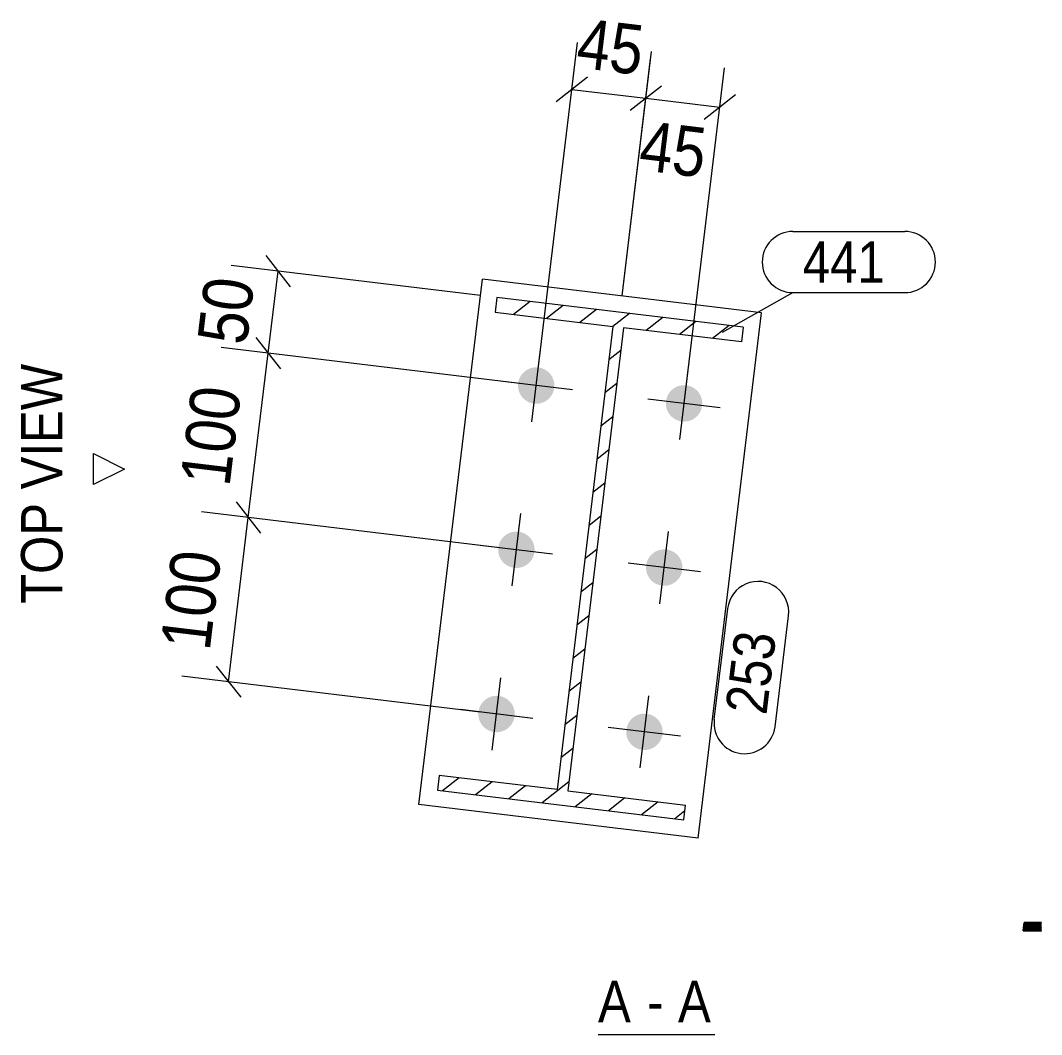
# Model space of a CAD drawing. Header units: millimetres. Extents: x 2 to 825, y 1 to 579.
# Drawn here: x 672.7 to 734.4, y 267.8 to 329.1 of the extents above; entities that cross this region are included whole.
import ezdxf

# ---------------------------------------------------------------- set-up
doc = ezdxf.new("R2010")
doc.units = ezdxf.units.MM
for name, pattern in [('XKITLINE00', [0]), ('XKITLINE01', [4, 1, -1, 1, -1]), ('XKITLINE03', [6, 3, -1, 1, -1])]:
    doc.linetypes.add(name, pattern=pattern)
for name, color, linetype, lineweight in [('Bolt', 3, 'Continuous', 0), ('Dimensions', 7, 'Continuous', 0), ('OtherObjectType', 7, 'Continuous', 0), ('Part', 2, 'Continuous', 0), ('PartMark', 7, 'Continuous', 0)]:
    doc.layers.add(name, color=color, linetype=linetype, lineweight=lineweight)
doc.styles.add('ARIAL', font='ARIAL.TTF')

# ---------------------------------------------------------------- blocks, each defined once
blk = doc.blocks.new('*A1')
at = {"layer": 'Part', "color": 7, "linetype": 'XKITLINE00', "lineweight": 0}
for p, q in [((733.333, 274.086), (733.287, 274.136)), ((733.401, 274.085), (733.294, 274.197)), ((733.468, 274.083), (733.302, 274.259)), ((733.536, 274.081), (733.309, 274.32)), ((733.603, 274.079), (733.316, 274.382)), ((733.67, 274.077), (733.324, 274.444)), ((733.738, 274.075), (733.331, 274.505)), ((733.805, 274.073), (733.339, 274.567)), ((733.873, 274.071), (733.386, 274.586)), ((733.912, 274.099), (733.454, 274.584)), ((733.947, 274.132), (733.521, 274.582)), ((733.982, 274.164), (733.588, 274.58)), ((734.016, 274.197), (733.656, 274.578)), ((734.051, 274.23), (733.723, 274.576)), ((734.086, 274.263), (733.791, 274.574)), ((734.12, 274.295), (733.858, 274.573)), ((733.94, 274.069), (733.912, 274.099)), ((734.155, 274.328), (733.926, 274.571)), ((734.007, 274.068), (733.947, 274.132)), ((734.075, 274.066), (733.982, 274.164)), ((734.19, 274.361), (733.993, 274.569)), ((734.142, 274.064), (734.016, 274.197)), ((734.21, 274.062), (734.051, 274.23)), ((734.224, 274.394), (734.06, 274.567)), ((734.277, 274.06), (734.086, 274.263)), ((734.345, 274.058), (734.12, 274.295)), ((734.259, 274.426), (734.128, 274.565)), ((734.397, 274.072), (734.155, 274.328)), ((734.397, 274.141), (734.19, 274.361)), ((734.293, 274.459), (734.195, 274.563)), ((734.397, 274.21), (734.224, 274.394)), ((734.397, 274.28), (734.259, 274.426)), ((734.328, 274.492), (734.263, 274.561)), ((734.397, 274.349), (734.293, 274.459)), ((734.397, 274.419), (734.328, 274.492)), ((734.363, 274.525), (734.33, 274.559)), ((734.397, 274.488), (734.363, 274.525)), ((734.397, 274.557), (734.397, 274.557)), ((734.397, 274.557), (734.397, 274.557))]:
    blk.add_line(p, q, dxfattribs=at)
blk = doc.blocks.new('*A2')
at = {"layer": 'Part', "color": 7, "linetype": 'XKITLINE00', "lineweight": 0}
for p, q in [((703.485, 312.125), (702.484, 311.339)), ((705.491, 311.883), (704.49, 311.097)), ((707.497, 311.641), (706.496, 310.855)), ((709.503, 311.399), (708.494, 310.607)), ((711.509, 311.157), (710.508, 310.371)), ((713.515, 310.915), (712.514, 310.129)), ((715.521, 310.673), (714.52, 309.887)), ((708.975, 309.169), (708.252, 308.601)), ((708.733, 307.163), (708.01, 306.595)), ((708.491, 305.157), (707.768, 304.589)), ((708.249, 303.151), (707.526, 302.583)), ((708.007, 301.144), (707.284, 300.577)), ((707.765, 299.138), (707.042, 298.571)), ((707.523, 297.132), (706.8, 296.565)), ((707.281, 295.126), (706.558, 294.559)), ((707.039, 293.12), (706.316, 292.553)), ((706.797, 291.114), (706.074, 290.547)), ((706.555, 289.108), (705.832, 288.541)), ((706.313, 287.102), (705.59, 286.535)), ((706.071, 285.096), (705.348, 284.529)), ((699.194, 283.332), (698.192, 282.546)), ((701.2, 283.09), (700.198, 282.304)), ((703.206, 282.848), (702.204, 282.062)), ((705.829, 283.09), (704.21, 281.82)), ((707.218, 282.364), (706.216, 281.578)), ((709.224, 282.122), (708.222, 281.336)), ((711.23, 281.88), (710.228, 281.094)), ((712.844, 281.33), (712.234, 280.852))]:
    blk.add_line(p, q, dxfattribs=at)
blk = doc.blocks.new('*A64')
at = {"layer": 'Bolt'}
for points in [[(702.77, 307.202), (702.774, 307.229), (702.779, 307.255), (702.785, 307.282), (702.791, 307.308), (702.798, 307.334), (702.805, 307.36), (702.813, 307.386), (702.822, 307.412), (702.831, 307.437), (702.841, 307.462), (702.852, 307.487), (702.863, 307.511), (702.875, 307.536), (702.887, 307.56), (702.9, 307.583), (702.913, 307.607), (702.928, 307.63), (702.942, 307.652), (702.957, 307.675), (702.973, 307.697), (702.989, 307.718), (703.006, 307.739), (703.024, 307.76), (703.041, 307.78), (703.06, 307.8), (703.079, 307.82), (703.098, 307.838), (703.118, 307.857), (703.138, 307.875), (703.158, 307.892), (703.179, 307.909), (703.201, 307.926), (703.223, 307.941), (703.245, 307.957), (703.267, 307.972), (703.29, 307.986), (703.314, 307.999), (703.337, 308.012), (703.361, 308.025), (703.386, 308.037), (703.41, 308.048), (703.435, 308.059), (703.46, 308.069), (703.485, 308.078), (703.511, 308.087), (703.536, 308.096), (703.562, 308.103), (703.588, 308.11), (703.615, 308.116), (703.641, 308.122), (703.668, 308.127), (703.694, 308.131), (703.721, 308.135), (703.748, 308.138), (703.775, 308.141), (703.802, 308.142), (703.829, 308.143), (703.856, 308.144), (703.883, 308.144), (703.91, 308.143), (703.936, 308.141), (703.963, 308.139), (703.99, 308.136), (704.017, 308.132), (704.044, 308.128), (704.07, 308.123), (704.097, 308.118), (704.123, 308.112), (704.149, 308.105), (704.175, 308.097), (704.201, 308.089), (704.226, 308.08), (704.252, 308.071), (704.277, 308.061), (704.302, 308.051), (704.326, 308.039), (704.35, 308.028), (704.374, 308.015), (704.398, 308.002), (704.421, 307.989), (704.444, 307.975), (704.467, 307.96), (704.489, 307.945), (704.511, 307.929), (704.533, 307.913), (704.554, 307.896), (704.575, 307.879), (704.595, 307.861), (704.615, 307.842), (704.634, 307.824), (704.653, 307.804), (704.672, 307.785), (704.689, 307.764), (704.707, 307.744), (704.724, 307.723), (704.74, 307.701), (704.756, 307.68), (704.771, 307.657), (704.786, 307.635), (704.8, 307.612), (704.814, 307.589), (704.827, 307.565), (704.84, 307.541), (704.852, 307.517), (704.863, 307.492), (704.874, 307.467), (704.884, 307.442), (704.893, 307.417), (704.902, 307.392), (704.91, 307.366), (704.918, 307.34), (704.925, 307.314), (704.931, 307.288), (704.937, 307.261), (704.942, 307.235), (704.946, 307.208), (704.95, 307.181), (704.953, 307.155), (704.955, 307.128), (704.957, 307.101), (704.958, 307.074), (704.958, 307.047), (704.958, 307.02), (704.957, 306.993), (704.956, 306.966), (704.953, 306.939), (704.951, 306.912), (704.947, 306.885), (704.943, 306.859), (704.938, 306.832), (704.932, 306.806), (704.926, 306.779), (704.919, 306.753), (704.912, 306.727), (704.904, 306.702), (704.895, 306.676), (704.886, 306.651), (704.876, 306.626), (704.865, 306.601), (704.854, 306.576), (704.842, 306.552), (704.83, 306.528), (704.817, 306.504), (704.803, 306.481), (704.789, 306.458), (704.775, 306.435), (704.76, 306.413), (704.744, 306.391), (704.727, 306.369), (704.711, 306.348), (704.693, 306.328), (704.675, 306.307), (704.657, 306.287), (704.638, 306.268), (704.619, 306.249), (704.599, 306.231), (704.579, 306.213), (704.559, 306.195), (704.538, 306.178), (704.516, 306.162), (704.494, 306.146), (704.472, 306.131), (704.449, 306.116), (704.427, 306.102), (704.403, 306.088), (704.38, 306.075), (704.356, 306.063), (704.331, 306.051), (704.307, 306.039), (704.282, 306.029), (704.257, 306.019), (704.232, 306.009), (704.206, 306), (704.181, 305.992), (704.155, 305.984), (704.129, 305.977), (704.102, 305.971), (704.076, 305.965), (704.049, 305.96), (704.023, 305.956), (703.996, 305.952), (703.969, 305.949), (703.942, 305.947), (703.915, 305.945), (703.888, 305.944), (703.861, 305.944), (703.834, 305.944), (703.807, 305.945), (703.78, 305.947), (703.754, 305.949), (703.727, 305.952), (703.7, 305.955), (703.673, 305.959), (703.647, 305.964), (703.62, 305.97), (703.594, 305.976), (703.568, 305.983), (703.542, 305.99), (703.516, 305.998), (703.491, 306.007), (703.465, 306.016), (703.44, 306.026), (703.415, 306.037), (703.391, 306.048), (703.367, 306.06), (703.343, 306.072), (703.319, 306.085), (703.295, 306.099), (703.272, 306.113), (703.25, 306.128), (703.227, 306.143), (703.206, 306.158), (703.184, 306.175), (703.163, 306.192), (703.142, 306.209), (703.122, 306.227), (703.102, 306.245), (703.083, 306.264), (703.064, 306.283), (703.045, 306.303), (703.027, 306.323), (703.01, 306.344), (702.993, 306.365), (702.977, 306.386), (702.961, 306.408), (702.945, 306.43), (702.931, 306.453), (702.916, 306.476), (702.903, 306.499), (702.89, 306.523), (702.877, 306.547), (702.865, 306.571), (702.854, 306.595), (702.843, 306.62), (702.833, 306.645), (702.824, 306.67), (702.815, 306.696), (702.807, 306.722), (702.799, 306.748), (702.792, 306.774), (702.786, 306.8), (702.78, 306.826), (702.775, 306.853), (702.771, 306.879), (702.767, 306.906), (702.764, 306.933), (702.762, 306.96), (702.76, 306.987), (702.759, 307.014), (702.758, 307.041), (702.759, 307.068), (702.76, 307.095), (702.761, 307.122), (702.763, 307.149), (702.766, 307.176)], [(711.705, 306.124), (711.709, 306.151), (711.714, 306.178), (711.72, 306.204), (711.726, 306.23), (711.733, 306.257), (711.74, 306.282), (711.748, 306.308), (711.757, 306.334), (711.766, 306.359), (711.776, 306.384), (711.787, 306.409), (711.798, 306.434), (711.81, 306.458), (711.822, 306.482), (711.835, 306.506), (711.849, 306.529), (711.863, 306.552), (711.877, 306.575), (711.893, 306.597), (711.908, 306.619), (711.925, 306.64), (711.942, 306.662), (711.959, 306.682), (711.977, 306.702), (711.995, 306.722), (712.014, 306.742), (712.033, 306.761), (712.053, 306.779), (712.073, 306.797), (712.094, 306.814), (712.115, 306.831), (712.136, 306.848), (712.158, 306.864), (712.18, 306.879), (712.203, 306.894), (712.226, 306.908), (712.249, 306.922), (712.273, 306.935), (712.296, 306.947), (712.321, 306.959), (712.345, 306.97), (712.37, 306.981), (712.395, 306.991), (712.42, 307.001), (712.446, 307.01), (712.472, 307.018), (712.497, 307.025), (712.524, 307.032), (712.55, 307.039), (712.576, 307.044), (712.603, 307.049), (712.629, 307.054), (712.656, 307.057), (712.683, 307.06), (712.71, 307.063), (712.737, 307.064), (712.764, 307.066), (712.791, 307.066), (712.818, 307.066), (712.845, 307.065), (712.872, 307.063), (712.899, 307.061), (712.925, 307.058), (712.952, 307.054), (712.979, 307.05), (713.005, 307.045), (713.032, 307.04), (713.058, 307.034), (713.084, 307.027), (713.11, 307.019), (713.136, 307.011), (713.162, 307.003), (713.187, 306.993), (713.212, 306.983), (713.237, 306.973), (713.261, 306.962), (713.286, 306.95), (713.31, 306.937), (713.333, 306.925), (713.357, 306.911), (713.38, 306.897), (713.402, 306.882), (713.425, 306.867), (713.447, 306.851), (713.468, 306.835), (713.489, 306.818), (713.51, 306.801), (713.53, 306.783), (713.55, 306.765), (713.569, 306.746), (713.588, 306.727), (713.607, 306.707), (713.625, 306.687), (713.642, 306.666), (713.659, 306.645), (713.675, 306.624), (713.691, 306.602), (713.707, 306.58), (713.721, 306.557), (713.736, 306.534), (713.749, 306.511), (713.762, 306.487), (713.775, 306.463), (713.787, 306.439), (713.798, 306.414), (713.809, 306.39), (713.819, 306.365), (713.828, 306.339), (713.837, 306.314), (713.845, 306.288), (713.853, 306.262), (713.86, 306.236), (713.866, 306.21), (713.872, 306.183), (713.877, 306.157), (713.881, 306.13), (713.885, 306.104), (713.888, 306.077), (713.89, 306.05), (713.892, 306.023), (713.893, 305.996), (713.894, 305.969), (713.893, 305.942), (713.893, 305.915), (713.891, 305.888), (713.889, 305.861), (713.886, 305.834), (713.882, 305.807), (713.878, 305.781), (713.873, 305.754), (713.868, 305.728), (713.861, 305.702), (713.855, 305.675), (713.847, 305.649), (713.839, 305.624), (713.83, 305.598), (713.821, 305.573), (713.811, 305.548), (713.801, 305.523), (713.789, 305.498), (713.778, 305.474), (713.765, 305.45), (713.752, 305.426), (713.739, 305.403), (713.725, 305.38), (713.71, 305.357), (713.695, 305.335), (713.679, 305.313), (713.663, 305.292), (713.646, 305.27), (713.629, 305.25), (713.611, 305.229), (713.592, 305.21), (713.574, 305.19), (713.554, 305.171), (713.535, 305.153), (713.514, 305.135), (713.494, 305.118), (713.473, 305.101), (713.451, 305.084), (713.429, 305.068), (713.407, 305.053), (713.385, 305.038), (713.362, 305.024), (713.338, 305.01), (713.315, 304.997), (713.291, 304.985), (713.267, 304.973), (713.242, 304.962), (713.217, 304.951), (713.192, 304.941), (713.167, 304.931), (713.142, 304.922), (713.116, 304.914), (713.09, 304.907), (713.064, 304.9), (713.038, 304.893), (713.011, 304.888), (712.985, 304.883), (712.958, 304.878), (712.931, 304.875), (712.904, 304.872), (712.878, 304.869), (712.851, 304.867), (712.824, 304.866), (712.797, 304.866), (712.77, 304.866), (712.743, 304.867), (712.716, 304.869), (712.689, 304.871), (712.662, 304.874), (712.635, 304.877), (712.609, 304.882), (712.582, 304.887), (712.556, 304.892), (712.529, 304.898), (712.503, 304.905), (712.477, 304.912), (712.451, 304.921), (712.426, 304.929), (712.401, 304.939), (712.375, 304.949), (712.351, 304.959), (712.326, 304.97), (712.302, 304.982), (712.278, 304.994), (712.254, 305.007), (712.231, 305.021), (712.208, 305.035), (712.185, 305.05), (712.163, 305.065), (712.141, 305.081), (712.119, 305.097), (712.098, 305.114), (712.077, 305.131), (712.057, 305.149), (712.037, 305.167), (712.018, 305.186), (711.999, 305.205), (711.981, 305.225), (711.963, 305.245), (711.945, 305.266), (711.928, 305.287), (711.912, 305.308), (711.896, 305.33), (711.881, 305.352), (711.866, 305.375), (711.852, 305.398), (711.838, 305.421), (711.825, 305.445), (711.812, 305.469), (711.801, 305.493), (711.789, 305.518), (711.779, 305.542), (711.768, 305.567), (711.759, 305.593), (711.75, 305.618), (711.742, 305.644), (711.734, 305.67), (711.727, 305.696), (711.721, 305.722), (711.715, 305.748), (711.71, 305.775), (711.706, 305.802), (711.702, 305.828), (711.699, 305.855), (711.697, 305.882), (711.695, 305.909), (711.694, 305.936), (711.694, 305.963), (711.694, 305.99), (711.695, 306.017), (711.696, 306.044), (711.699, 306.071), (711.702, 306.098)], [(701.572, 297.274), (701.577, 297.301), (701.581, 297.327), (701.587, 297.354), (701.593, 297.38), (701.6, 297.406), (701.607, 297.432), (701.616, 297.458), (701.624, 297.484), (701.634, 297.509), (701.644, 297.534), (701.654, 297.559), (701.665, 297.583), (701.677, 297.608), (701.689, 297.632), (701.702, 297.655), (701.716, 297.679), (701.73, 297.702), (701.745, 297.724), (701.76, 297.747), (701.776, 297.769), (701.792, 297.79), (701.809, 297.811), (701.826, 297.832), (701.844, 297.852), (701.862, 297.872), (701.881, 297.891), (701.9, 297.91), (701.92, 297.929), (701.94, 297.947), (701.961, 297.964), (701.982, 297.981), (702.003, 297.998), (702.025, 298.013), (702.047, 298.029), (702.07, 298.043), (702.093, 298.058), (702.116, 298.071), (702.14, 298.084), (702.164, 298.097), (702.188, 298.109), (702.212, 298.12), (702.237, 298.131), (702.262, 298.141), (702.288, 298.15), (702.313, 298.159), (702.339, 298.168), (702.365, 298.175), (702.391, 298.182), (702.417, 298.188), (702.443, 298.194), (702.47, 298.199), (702.497, 298.203), (702.523, 298.207), (702.55, 298.21), (702.577, 298.213), (702.604, 298.214), (702.631, 298.215), (702.658, 298.216), (702.685, 298.215), (702.712, 298.215), (702.739, 298.213), (702.766, 298.211), (702.793, 298.208), (702.819, 298.204), (702.846, 298.2), (702.873, 298.195), (702.899, 298.19), (702.925, 298.183), (702.951, 298.177), (702.977, 298.169), (703.003, 298.161), (703.029, 298.152), (703.054, 298.143), (703.079, 298.133), (703.104, 298.123), (703.129, 298.111), (703.153, 298.1), (703.177, 298.087), (703.201, 298.074), (703.224, 298.061), (703.247, 298.047), (703.27, 298.032), (703.292, 298.017), (703.314, 298.001), (703.335, 297.985), (703.356, 297.968), (703.377, 297.951), (703.397, 297.933), (703.417, 297.914), (703.437, 297.896), (703.456, 297.876), (703.474, 297.857), (703.492, 297.836), (703.509, 297.816), (703.526, 297.795), (703.543, 297.773), (703.559, 297.752), (703.574, 297.729), (703.589, 297.707), (703.603, 297.684), (703.617, 297.66), (703.63, 297.637), (703.642, 297.613), (703.654, 297.589), (703.665, 297.564), (703.676, 297.539), (703.686, 297.514), (703.696, 297.489), (703.704, 297.464), (703.713, 297.438), (703.72, 297.412), (703.727, 297.386), (703.734, 297.36), (703.739, 297.333), (703.744, 297.307), (703.749, 297.28), (703.752, 297.253), (703.755, 297.226), (703.758, 297.2), (703.759, 297.173), (703.76, 297.146), (703.761, 297.119), (703.761, 297.092), (703.76, 297.065), (703.758, 297.038), (703.756, 297.011), (703.753, 296.984), (703.749, 296.957), (703.745, 296.931), (703.74, 296.904), (703.735, 296.878), (703.729, 296.851), (703.722, 296.825), (703.714, 296.799), (703.706, 296.773), (703.698, 296.748), (703.688, 296.723), (703.678, 296.698), (703.668, 296.673), (703.657, 296.648), (703.645, 296.624), (703.632, 296.6), (703.619, 296.576), (703.606, 296.553), (703.592, 296.53), (703.577, 296.507), (703.562, 296.485), (703.546, 296.463), (703.53, 296.441), (703.513, 296.42), (703.496, 296.399), (703.478, 296.379), (703.46, 296.359), (703.441, 296.34), (703.422, 296.321), (703.402, 296.303), (703.382, 296.285), (703.361, 296.267), (703.34, 296.25), (703.319, 296.234), (703.297, 296.218), (703.274, 296.203), (703.252, 296.188), (703.229, 296.174), (703.206, 296.16), (703.182, 296.147), (703.158, 296.135), (703.134, 296.123), (703.109, 296.111), (703.085, 296.101), (703.06, 296.091), (703.034, 296.081), (703.009, 296.072), (702.983, 296.064), (702.957, 296.056), (702.931, 296.049), (702.905, 296.043), (702.878, 296.037), (702.852, 296.032), (702.825, 296.028), (702.798, 296.024), (702.772, 296.021), (702.745, 296.019), (702.718, 296.017), (702.691, 296.016), (702.664, 296.016), (702.637, 296.016), (702.61, 296.017), (702.583, 296.019), (702.556, 296.021), (702.529, 296.024), (702.502, 296.027), (702.476, 296.031), (702.449, 296.036), (702.423, 296.042), (702.396, 296.048), (702.37, 296.055), (702.344, 296.062), (702.319, 296.07), (702.293, 296.079), (702.268, 296.088), (702.243, 296.098), (702.218, 296.109), (702.193, 296.12), (702.169, 296.132), (702.145, 296.144), (702.121, 296.157), (702.098, 296.171), (702.075, 296.185), (702.052, 296.199), (702.03, 296.215), (702.008, 296.23), (701.986, 296.247), (701.965, 296.264), (701.945, 296.281), (701.924, 296.299), (701.905, 296.317), (701.885, 296.336), (701.866, 296.355), (701.848, 296.375), (701.83, 296.395), (701.812, 296.416), (701.796, 296.437), (701.779, 296.458), (701.763, 296.48), (701.748, 296.502), (701.733, 296.525), (701.719, 296.548), (701.705, 296.571), (701.692, 296.595), (701.68, 296.619), (701.668, 296.643), (701.656, 296.667), (701.646, 296.692), (701.636, 296.717), (701.626, 296.742), (701.617, 296.768), (701.609, 296.794), (701.602, 296.82), (701.595, 296.846), (701.588, 296.872), (701.583, 296.898), (701.578, 296.925), (701.573, 296.951), (701.57, 296.978), (701.566, 297.005), (701.564, 297.032), (701.562, 297.059), (701.561, 297.086), (701.561, 297.113), (701.561, 297.14), (701.562, 297.167), (701.564, 297.194), (701.566, 297.221), (701.569, 297.247)], [(710.508, 296.196), (710.512, 296.223), (710.517, 296.25), (710.522, 296.276), (710.528, 296.302), (710.535, 296.328), (710.543, 296.354), (710.551, 296.38), (710.559, 296.406), (710.569, 296.431), (710.579, 296.456), (710.589, 296.481), (710.6, 296.506), (710.612, 296.53), (710.625, 296.554), (710.638, 296.578), (710.651, 296.601), (710.665, 296.624), (710.68, 296.647), (710.695, 296.669), (710.711, 296.691), (710.727, 296.712), (710.744, 296.733), (710.761, 296.754), (710.779, 296.774), (710.797, 296.794), (710.816, 296.814), (710.836, 296.833), (710.855, 296.851), (710.875, 296.869), (710.896, 296.886), (710.917, 296.903), (710.939, 296.92), (710.96, 296.936), (710.983, 296.951), (711.005, 296.966), (711.028, 296.98), (711.051, 296.994), (711.075, 297.007), (711.099, 297.019), (711.123, 297.031), (711.148, 297.042), (711.172, 297.053), (711.198, 297.063), (711.223, 297.073), (711.248, 297.081), (711.274, 297.09), (711.3, 297.097), (711.326, 297.104), (711.352, 297.111), (711.379, 297.116), (711.405, 297.121), (711.432, 297.126), (711.459, 297.129), (711.485, 297.132), (711.512, 297.135), (711.539, 297.136), (711.566, 297.138), (711.593, 297.138), (711.62, 297.138), (711.647, 297.137), (711.674, 297.135), (711.701, 297.133), (711.728, 297.13), (711.755, 297.126), (711.781, 297.122), (711.808, 297.117), (711.834, 297.112), (711.861, 297.106), (711.887, 297.099), (711.913, 297.091), (711.938, 297.083), (711.964, 297.075), (711.989, 297.065), (712.014, 297.055), (712.039, 297.045), (712.064, 297.034), (712.088, 297.022), (712.112, 297.009), (712.136, 296.996), (712.159, 296.983), (712.182, 296.969), (712.205, 296.954), (712.227, 296.939), (712.249, 296.923), (712.271, 296.907), (712.292, 296.89), (712.312, 296.873), (712.333, 296.855), (712.352, 296.837), (712.372, 296.818), (712.391, 296.799), (712.409, 296.779), (712.427, 296.759), (712.445, 296.738), (712.461, 296.717), (712.478, 296.696), (712.494, 296.674), (712.509, 296.651), (712.524, 296.629), (712.538, 296.606), (712.552, 296.583), (712.565, 296.559), (712.577, 296.535), (712.589, 296.511), (712.601, 296.486), (712.611, 296.462), (712.621, 296.437), (712.631, 296.411), (712.64, 296.386), (712.648, 296.36), (712.655, 296.334), (712.662, 296.308), (712.669, 296.282), (712.674, 296.255), (712.679, 296.229), (712.684, 296.202), (712.687, 296.175), (712.691, 296.149), (712.693, 296.122), (712.695, 296.095), (712.696, 296.068), (712.696, 296.041), (712.696, 296.014), (712.695, 295.987), (712.693, 295.96), (712.691, 295.933), (712.688, 295.906), (712.685, 295.879), (712.68, 295.853), (712.676, 295.826), (712.67, 295.8), (712.664, 295.774), (712.657, 295.747), (712.65, 295.721), (712.642, 295.696), (712.633, 295.67), (712.623, 295.645), (712.614, 295.62), (712.603, 295.595), (712.592, 295.57), (712.58, 295.546), (712.568, 295.522), (712.555, 295.498), (712.541, 295.475), (712.527, 295.452), (712.512, 295.429), (712.497, 295.407), (712.481, 295.385), (712.465, 295.363), (712.448, 295.342), (712.431, 295.322), (712.413, 295.301), (712.395, 295.282), (712.376, 295.262), (712.357, 295.243), (712.337, 295.225), (712.317, 295.207), (712.296, 295.189), (712.275, 295.173), (712.254, 295.156), (712.232, 295.14), (712.21, 295.125), (712.187, 295.11), (712.164, 295.096), (712.141, 295.082), (712.117, 295.069), (712.093, 295.057), (712.069, 295.045), (712.045, 295.033), (712.02, 295.023), (711.995, 295.013), (711.969, 295.003), (711.944, 294.994), (711.918, 294.986), (711.892, 294.979), (711.866, 294.972), (711.84, 294.965), (711.814, 294.96), (711.787, 294.955), (711.76, 294.95), (711.734, 294.947), (711.707, 294.944), (711.68, 294.941), (711.653, 294.939), (711.626, 294.938), (711.599, 294.938), (711.572, 294.938), (711.545, 294.939), (711.518, 294.941), (711.491, 294.943), (711.464, 294.946), (711.438, 294.949), (711.411, 294.954), (711.384, 294.958), (711.358, 294.964), (711.332, 294.97), (711.306, 294.977), (711.28, 294.984), (711.254, 294.993), (711.228, 295.001), (711.203, 295.011), (711.178, 295.021), (711.153, 295.031), (711.128, 295.042), (711.104, 295.054), (711.08, 295.066), (711.057, 295.079), (711.033, 295.093), (711.01, 295.107), (710.987, 295.122), (710.965, 295.137), (710.943, 295.153), (710.922, 295.169), (710.901, 295.186), (710.88, 295.203), (710.86, 295.221), (710.84, 295.239), (710.82, 295.258), (710.801, 295.277), (710.783, 295.297), (710.765, 295.317), (710.748, 295.338), (710.731, 295.359), (710.714, 295.38), (710.698, 295.402), (710.683, 295.424), (710.668, 295.447), (710.654, 295.47), (710.64, 295.493), (710.627, 295.517), (710.615, 295.541), (710.603, 295.565), (710.592, 295.589), (710.581, 295.614), (710.571, 295.639), (710.561, 295.665), (710.553, 295.69), (710.544, 295.716), (710.537, 295.742), (710.53, 295.768), (710.524, 295.794), (710.518, 295.82), (710.513, 295.847), (710.508, 295.874), (710.505, 295.9), (710.502, 295.927), (710.499, 295.954), (710.498, 295.981), (710.497, 296.008), (710.496, 296.035), (710.496, 296.062), (710.497, 296.089), (710.499, 296.116), (710.501, 296.143), (710.504, 296.17)], [(700.375, 287.346), (700.379, 287.373), (700.384, 287.399), (700.389, 287.426), (700.396, 287.452), (700.402, 287.478), (700.41, 287.504), (700.418, 287.53), (700.427, 287.556), (700.436, 287.581), (700.446, 287.606), (700.457, 287.631), (700.468, 287.655), (700.479, 287.68), (700.492, 287.704), (700.505, 287.727), (700.518, 287.751), (700.532, 287.774), (700.547, 287.796), (700.562, 287.819), (700.578, 287.841), (700.594, 287.862), (700.611, 287.883), (700.628, 287.904), (700.646, 287.924), (700.665, 287.944), (700.683, 287.963), (700.703, 287.982), (700.722, 288.001), (700.743, 288.019), (700.763, 288.036), (700.784, 288.053), (700.806, 288.069), (700.828, 288.085), (700.85, 288.101), (700.872, 288.115), (700.895, 288.13), (700.919, 288.143), (700.942, 288.156), (700.966, 288.169), (700.99, 288.181), (701.015, 288.192), (701.04, 288.203), (701.065, 288.213), (701.09, 288.222), (701.115, 288.231), (701.141, 288.239), (701.167, 288.247), (701.193, 288.254), (701.219, 288.26), (701.246, 288.266), (701.272, 288.271), (701.299, 288.275), (701.326, 288.279), (701.353, 288.282), (701.379, 288.285), (701.406, 288.286), (701.433, 288.287), (701.46, 288.288), (701.487, 288.287), (701.514, 288.287), (701.541, 288.285), (701.568, 288.283), (701.595, 288.28), (701.622, 288.276), (701.648, 288.272), (701.675, 288.267), (701.701, 288.262), (701.728, 288.255), (701.754, 288.249), (701.78, 288.241), (701.806, 288.233), (701.831, 288.224), (701.856, 288.215), (701.882, 288.205), (701.906, 288.195), (701.931, 288.183), (701.955, 288.172), (701.979, 288.159), (702.003, 288.146), (702.026, 288.133), (702.049, 288.119), (702.072, 288.104), (702.094, 288.089), (702.116, 288.073), (702.138, 288.057), (702.159, 288.04), (702.18, 288.023), (702.2, 288.005), (702.22, 287.986), (702.239, 287.968), (702.258, 287.948), (702.276, 287.929), (702.294, 287.908), (702.312, 287.888), (702.329, 287.867), (702.345, 287.845), (702.361, 287.823), (702.376, 287.801), (702.391, 287.779), (702.405, 287.756), (702.419, 287.732), (702.432, 287.709), (702.445, 287.685), (702.456, 287.661), (702.468, 287.636), (702.478, 287.611), (702.489, 287.586), (702.498, 287.561), (702.507, 287.536), (702.515, 287.51), (702.523, 287.484), (702.53, 287.458), (702.536, 287.432), (702.542, 287.405), (702.547, 287.379), (702.551, 287.352), (702.555, 287.325), (702.558, 287.298), (702.56, 287.272), (702.562, 287.245), (702.563, 287.218), (702.563, 287.191), (702.563, 287.164), (702.562, 287.137), (702.561, 287.11), (702.558, 287.083), (702.555, 287.056), (702.552, 287.029), (702.548, 287.003), (702.543, 286.976), (702.537, 286.95), (702.531, 286.923), (702.524, 286.897), (702.517, 286.871), (702.509, 286.845), (702.5, 286.82), (702.491, 286.795), (702.481, 286.769), (702.47, 286.745), (702.459, 286.72), (702.447, 286.696), (702.435, 286.672), (702.422, 286.648), (702.408, 286.625), (702.394, 286.602), (702.38, 286.579), (702.364, 286.557), (702.349, 286.535), (702.332, 286.513), (702.316, 286.492), (702.298, 286.471), (702.28, 286.451), (702.262, 286.431), (702.243, 286.412), (702.224, 286.393), (702.204, 286.375), (702.184, 286.357), (702.163, 286.339), (702.142, 286.322), (702.121, 286.306), (702.099, 286.29), (702.077, 286.275), (702.054, 286.26), (702.031, 286.246), (702.008, 286.232), (701.984, 286.219), (701.961, 286.206), (701.936, 286.195), (701.912, 286.183), (701.887, 286.173), (701.862, 286.162), (701.837, 286.153), (701.811, 286.144), (701.785, 286.136), (701.76, 286.128), (701.733, 286.121), (701.707, 286.115), (701.681, 286.109), (701.654, 286.104), (701.628, 286.1), (701.601, 286.096), (701.574, 286.093), (701.547, 286.091), (701.52, 286.089), (701.493, 286.088), (701.466, 286.088), (701.439, 286.088), (701.412, 286.089), (701.385, 286.09), (701.358, 286.093), (701.332, 286.096), (701.305, 286.099), (701.278, 286.103), (701.252, 286.108), (701.225, 286.114), (701.199, 286.12), (701.173, 286.127), (701.147, 286.134), (701.121, 286.142), (701.096, 286.151), (701.07, 286.16), (701.045, 286.17), (701.02, 286.181), (700.996, 286.192), (700.971, 286.204), (700.947, 286.216), (700.924, 286.229), (700.9, 286.243), (700.877, 286.257), (700.855, 286.271), (700.832, 286.287), (700.81, 286.302), (700.789, 286.319), (700.768, 286.336), (700.747, 286.353), (700.727, 286.371), (700.707, 286.389), (700.688, 286.408), (700.669, 286.427), (700.65, 286.447), (700.632, 286.467), (700.615, 286.488), (700.598, 286.509), (700.582, 286.53), (700.566, 286.552), (700.55, 286.574), (700.536, 286.597), (700.521, 286.62), (700.508, 286.643), (700.495, 286.667), (700.482, 286.691), (700.47, 286.715), (700.459, 286.739), (700.448, 286.764), (700.438, 286.789), (700.429, 286.814), (700.42, 286.84), (700.412, 286.866), (700.404, 286.891), (700.397, 286.918), (700.391, 286.944), (700.385, 286.97), (700.38, 286.997), (700.376, 287.023), (700.372, 287.05), (700.369, 287.077), (700.367, 287.104), (700.365, 287.131), (700.364, 287.158), (700.363, 287.185), (700.364, 287.212), (700.365, 287.239), (700.366, 287.266), (700.368, 287.293), (700.371, 287.319)], [(709.31, 286.268), (709.314, 286.295), (709.319, 286.322), (709.325, 286.348), (709.331, 286.374), (709.338, 286.4), (709.345, 286.426), (709.353, 286.452), (709.362, 286.478), (709.371, 286.503), (709.381, 286.528), (709.392, 286.553), (709.403, 286.578), (709.415, 286.602), (709.427, 286.626), (709.44, 286.65), (709.454, 286.673), (709.468, 286.696), (709.482, 286.719), (709.498, 286.741), (709.513, 286.763), (709.53, 286.784), (709.546, 286.805), (709.564, 286.826), (709.582, 286.846), (709.6, 286.866), (709.619, 286.886), (709.638, 286.905), (709.658, 286.923), (709.678, 286.941), (709.698, 286.958), (709.719, 286.975), (709.741, 286.992), (709.763, 287.008), (709.785, 287.023), (709.808, 287.038), (709.831, 287.052), (709.854, 287.066), (709.877, 287.079), (709.901, 287.091), (709.926, 287.103), (709.95, 287.114), (709.975, 287.125), (710, 287.135), (710.025, 287.145), (710.051, 287.153), (710.076, 287.162), (710.102, 287.169), (710.128, 287.176), (710.155, 287.183), (710.181, 287.188), (710.208, 287.193), (710.234, 287.198), (710.261, 287.201), (710.288, 287.204), (710.315, 287.207), (710.342, 287.208), (710.369, 287.209), (710.396, 287.21), (710.423, 287.21), (710.45, 287.209), (710.477, 287.207), (710.503, 287.205), (710.53, 287.202), (710.557, 287.198), (710.584, 287.194), (710.61, 287.189), (710.637, 287.184), (710.663, 287.178), (710.689, 287.171), (710.715, 287.163), (710.741, 287.155), (710.766, 287.147), (710.792, 287.137), (710.817, 287.127), (710.842, 287.117), (710.866, 287.106), (710.891, 287.094), (710.915, 287.081), (710.938, 287.068), (710.962, 287.055), (710.985, 287.041), (711.007, 287.026), (711.03, 287.011), (711.051, 286.995), (711.073, 286.979), (711.094, 286.962), (711.115, 286.945), (711.135, 286.927), (711.155, 286.909), (711.174, 286.89), (711.193, 286.871), (711.212, 286.851), (711.23, 286.831), (711.247, 286.81), (711.264, 286.789), (711.28, 286.768), (711.296, 286.746), (711.312, 286.723), (711.326, 286.701), (711.341, 286.678), (711.354, 286.655), (711.367, 286.631), (711.38, 286.607), (711.392, 286.583), (711.403, 286.558), (711.414, 286.534), (711.424, 286.509), (711.433, 286.483), (711.442, 286.458), (711.45, 286.432), (711.458, 286.406), (711.465, 286.38), (711.471, 286.354), (711.477, 286.327), (711.482, 286.301), (711.486, 286.274), (711.49, 286.247), (711.493, 286.221), (711.495, 286.194), (711.497, 286.167), (711.498, 286.14), (711.499, 286.113), (711.498, 286.086), (711.497, 286.059), (711.496, 286.032), (711.494, 286.005), (711.491, 285.978), (711.487, 285.951), (711.483, 285.925), (711.478, 285.898), (711.472, 285.872), (711.466, 285.845), (711.459, 285.819), (711.452, 285.793), (711.444, 285.768), (711.435, 285.742), (711.426, 285.717), (711.416, 285.692), (711.405, 285.667), (711.394, 285.642), (711.382, 285.618), (711.37, 285.594), (711.357, 285.57), (711.344, 285.547), (711.329, 285.524), (711.315, 285.501), (711.3, 285.479), (711.284, 285.457), (711.268, 285.435), (711.251, 285.414), (711.233, 285.394), (711.216, 285.373), (711.197, 285.354), (711.178, 285.334), (711.159, 285.315), (711.139, 285.297), (711.119, 285.279), (711.099, 285.261), (711.078, 285.245), (711.056, 285.228), (711.034, 285.212), (711.012, 285.197), (710.99, 285.182), (710.967, 285.168), (710.943, 285.154), (710.92, 285.141), (710.896, 285.129), (710.872, 285.117), (710.847, 285.105), (710.822, 285.095), (710.797, 285.085), (710.772, 285.075), (710.746, 285.066), (710.721, 285.058), (710.695, 285.051), (710.669, 285.044), (710.642, 285.037), (710.616, 285.032), (710.59, 285.027), (710.563, 285.022), (710.536, 285.019), (710.509, 285.015), (710.482, 285.013), (710.455, 285.011), (710.428, 285.01), (710.402, 285.01), (710.375, 285.01), (710.348, 285.011), (710.321, 285.013), (710.294, 285.015), (710.267, 285.018), (710.24, 285.021), (710.213, 285.026), (710.187, 285.03), (710.16, 285.036), (710.134, 285.042), (710.108, 285.049), (710.082, 285.056), (710.056, 285.064), (710.031, 285.073), (710.005, 285.083), (709.98, 285.093), (709.955, 285.103), (709.931, 285.114), (709.907, 285.126), (709.883, 285.138), (709.859, 285.151), (709.836, 285.165), (709.813, 285.179), (709.79, 285.194), (709.768, 285.209), (709.746, 285.225), (709.724, 285.241), (709.703, 285.258), (709.682, 285.275), (709.662, 285.293), (709.642, 285.311), (709.623, 285.33), (709.604, 285.349), (709.585, 285.369), (709.568, 285.389), (709.55, 285.41), (709.533, 285.431), (709.517, 285.452), (709.501, 285.474), (709.486, 285.496), (709.471, 285.519), (709.457, 285.542), (709.443, 285.565), (709.43, 285.589), (709.417, 285.613), (709.405, 285.637), (709.394, 285.661), (709.383, 285.686), (709.373, 285.711), (709.364, 285.737), (709.355, 285.762), (709.347, 285.788), (709.339, 285.814), (709.332, 285.84), (709.326, 285.866), (709.32, 285.892), (709.315, 285.919), (709.311, 285.946), (709.307, 285.972), (709.304, 285.999), (709.302, 286.026), (709.3, 286.053), (709.299, 286.08), (709.299, 286.107), (709.299, 286.134), (709.3, 286.161), (709.301, 286.188), (709.304, 286.215), (709.306, 286.242)]]:
    blk.add_hatch(color=3, dxfattribs=at).paths.add_polyline_path(points, flags=17)
at = {"layer": 'Bolt', "color": 3, "linetype": 'XKITLINE00', "lineweight": 0}
for p, q in [((703.595, 304.86), (704.122, 309.228)), ((712.53, 303.782), (713.057, 308.15)), ((706.043, 306.78), (701.674, 307.307)), ((714.978, 305.702), (710.61, 306.229)), ((702.397, 294.932), (702.924, 299.3)), ((711.333, 293.854), (711.86, 298.222)), ((704.845, 296.852), (700.477, 297.379)), ((713.78, 295.774), (709.412, 296.301)), ((701.2, 285.004), (701.727, 289.372)), ((710.135, 283.926), (710.662, 288.294)), ((703.648, 286.924), (699.279, 287.451)), ((712.583, 285.846), (708.214, 286.373))]:
    blk.add_line(p, q, dxfattribs=at)
blk = doc.blocks.new('*A65')
at = {"layer": 'Part', "color": 2, "linetype": 'XKITLINE00', "lineweight": 0}
for p, q in [((733.281, 274.088), (733.341, 274.587)), ((733.281, 274.088), (734.397, 274.057)), ((734.397, 274.587), (733.341, 274.587)), ((733.341, 274.587), (734.397, 274.557))]:
    blk.add_line(p, q, dxfattribs=at)
at = {"layer": 'Part', "color": 7, "linetype": 'XKITLINE01', "lineweight": 0}
blk.add_line((734.383, 274.088), (733.281, 274.088), dxfattribs=at)
blk = doc.blocks.new('*A66')
at = {"layer": 'Part', "color": 2, "linetype": 'XKITLINE00', "lineweight": 0}
for p, q in [((701.479, 312.367), (701.371, 311.474)), ((716.371, 310.571), (701.479, 312.367)), ((701.371, 311.474), (708.494, 310.614)), ((708.494, 310.614), (705.117, 282.617)), ((709.14, 310.536), (705.763, 282.539)), ((716.263, 309.677), (709.14, 310.536)), ((716.371, 310.571), (716.263, 309.677)), ((697.994, 283.476), (697.886, 282.583)), ((705.117, 282.617), (697.994, 283.476)), ((697.886, 282.583), (712.778, 280.787)), ((705.763, 282.539), (712.886, 281.68)), ((712.778, 280.787), (712.886, 281.68))]:
    blk.add_line(p, q, dxfattribs=at)
at = {"layer": 'Part', "color": 7, "linetype": 'XKITLINE03', "lineweight": 0}
blk.add_line((707.129, 296.577), (707.129, 296.577), dxfattribs=at)
blk = doc.blocks.new('*A67')
at = {"layer": 'Part', "color": 2, "linetype": 'XKITLINE00', "lineweight": 0}
for p, q in [((696.774, 281.71), (700.606, 313.48)), ((717.483, 311.444), (700.606, 313.48)), ((713.651, 279.674), (717.483, 311.444)), ((713.651, 279.674), (696.774, 281.71))]:
    blk.add_line(p, q, dxfattribs=at)
blk = doc.blocks.new('*A210')
at = {"layer": 'Dimensions', "color": 7, "linetype": 'XKITLINE00', "lineweight": 0}
for p, q in [((703.978, 308.037), (706.359, 327.776)), ((709.045, 312.462), (710.827, 327.237)), ((706.962, 325.687), (705.074, 324.206)), ((706.018, 324.947), (710.486, 324.408)), ((711.43, 325.148), (709.542, 323.667))]:
    blk.add_line(p, q, dxfattribs=at)
at = {"layer": 'Dimensions', "color": 3}
for p in [(706.018, 324.947), (710.486, 324.408)]:
    blk.add_point(p, dxfattribs=at)
at = {"layer": 'Dimensions', "color": 3, "style": 'ARIAL', "width": 0.85}
blk.add_text('45', height=3, rotation=-6.87549, dxfattribs=at).set_placement((706.204, 326.284))
blk = doc.blocks.new('*A211')
at = {"layer": 'Dimensions', "color": 7, "linetype": 'XKITLINE00', "lineweight": 0}
for p, q in [((709.045, 312.462), (710.773, 326.79)), ((712.913, 306.959), (715.241, 326.251)), ((711.43, 325.148), (709.542, 323.667)), ((715.897, 324.61), (714.009, 323.128)), ((710.486, 324.408), (714.953, 323.869))]:
    blk.add_line(p, q, dxfattribs=at)
at = {"layer": 'Dimensions', "color": 3}
for p in [(710.486, 324.408), (714.953, 323.869)]:
    blk.add_point(p, dxfattribs=at)
at = {"layer": 'Dimensions', "color": 3, "style": 'ARIAL', "width": 0.85}
blk.add_text('45', height=3, rotation=-6.87549, dxfattribs=at).set_placement((709.989, 320.086))
blk = doc.blocks.new('*A212')
at = {"layer": 'Dimensions', "color": 7, "linetype": 'XKITLINE00', "lineweight": 0}
for p, q in [((685.723, 300.014), (687.204, 298.126)), ((701.668, 297.235), (683.634, 299.411)), ((685.266, 289.142), (686.463, 299.07)), ((684.525, 290.086), (686.007, 288.197)), ((700.471, 287.307), (682.436, 289.483))]:
    blk.add_line(p, q, dxfattribs=at)
at = {"layer": 'Dimensions', "color": 3}
for p in [(686.463, 299.07), (685.266, 289.142)]:
    blk.add_point(p, dxfattribs=at)
at = {"layer": 'Dimensions', "color": 3, "style": 'ARIAL', "width": 0.85}
blk.add_text('100', height=3, rotation=83.12472, dxfattribs=at).set_placement((684.125, 290.954))
blk = doc.blocks.new('*A213')
at = {"layer": 'Dimensions', "color": 7, "linetype": 'XKITLINE00', "lineweight": 0}
for p, q in [((686.92, 309.942), (688.402, 308.054)), ((702.866, 307.164), (684.832, 309.339)), ((686.463, 299.07), (687.661, 308.998)), ((685.723, 300.014), (687.204, 298.126)), ((701.668, 297.235), (683.634, 299.411))]:
    blk.add_line(p, q, dxfattribs=at)
at = {"layer": 'Dimensions', "color": 3}
for p in [(687.661, 308.998), (686.463, 299.07)]:
    blk.add_point(p, dxfattribs=at)
at = {"layer": 'Dimensions', "color": 3, "style": 'ARIAL', "width": 0.85}
blk.add_text('100', height=3, rotation=83.12472, dxfattribs=at).set_placement((685.322, 300.882))
blk = doc.blocks.new('*A214')
at = {"layer": 'Dimensions', "color": 7, "linetype": 'XKITLINE00', "lineweight": 0}
for p, q in [((687.519, 314.906), (689.001, 313.018)), ((700.486, 312.487), (685.43, 314.303)), ((687.661, 308.998), (688.26, 313.962)), ((686.92, 309.942), (688.402, 308.054)), ((702.866, 307.164), (684.832, 309.339))]:
    blk.add_line(p, q, dxfattribs=at)
at = {"layer": 'Dimensions', "color": 3}
for p in [(688.26, 313.962), (687.661, 308.998)]:
    blk.add_point(p, dxfattribs=at)
at = {"layer": 'Dimensions', "color": 3, "style": 'ARIAL', "width": 0.85}
blk.add_text('50', height=3, rotation=83.12472, dxfattribs=at).set_placement((686.354, 309.432))
blk = doc.blocks.new('*A215')
at = {"layer": 'PartMark', "color": 7, "linetype": 'XKITLINE00', "lineweight": 0}
for p, q in [((714.619, 286.86), (715.429, 293.574)), ((718.292, 286.417), (719.102, 293.131))]:
    blk.add_line(p, q, dxfattribs=at)
for centre, start, end in [((717.265, 293.352), 353.12194, 173.12194), ((716.455, 286.638), 173.12194, 353.12194)]:
    blk.add_arc(centre, 1.85, start, end, dxfattribs=at)
at = {"layer": 'PartMark', "color": 3, "style": 'ARIAL', "width": 0.85}
blk.add_text('253', height=2.5, rotation=83.12472, dxfattribs=at).set_placement((717.768, 287.084))
blk = doc.blocks.new('*A216')
at = {"layer": 'PartMark', "color": 7, "linetype": 'XKITLINE00', "lineweight": 0}
for p, q in [((719.367, 316.36), (726.13, 316.36)), ((715.124, 310.268), (719.367, 312.66)), ((719.367, 312.66), (726.13, 312.66))]:
    blk.add_line(p, q, dxfattribs=at)
for centre, start, end in [((719.367, 314.51), 90, 270), ((726.13, 314.51), 270, 90)]:
    blk.add_arc(centre, 1.85, start, end, dxfattribs=at)
at = {"layer": 'PartMark', "color": 3, "style": 'ARIAL', "width": 0.85}
blk.add_text('441', height=2.5, dxfattribs=at).set_placement((719.967, 313.26))
blk = doc.blocks.new('*A218')
at = {"layer": 'OtherObjectType', "color": 7, "linetype": 'XKITLINE00', "lineweight": 0}
for p, q in [((677.104, 301.056), (677.104, 302.931)), ((677.104, 302.931), (678.979, 301.993)), ((678.979, 301.993), (677.104, 301.056)), ((678.979, 301.993), (678.979, 301.993)), ((707.595, 267.807), (714.653, 267.807))]:
    blk.add_line(p, q, dxfattribs=at)
at = {"layer": 'OtherObjectType', "color": 7, "style": 'ARIAL', "width": 0.85}
blk.add_text('TOP VIEW', height=2.5, rotation=90, dxfattribs=at).set_placement((675.229, 293.843))
for s, p in [('A', (707.595, 268.557)), ('A', (712.429, 268.557)), ('-', (710.569, 268.557))]:
    blk.add_text(s, height=2.5, dxfattribs=at).set_placement(p)

msp = doc.modelspace()

# ---------------------------------------------------------------- block references
at = {"lineweight": 0}
for name in ['*A210', '*A211', '*A216', '*A214', '*A67', '*A66', '*A2', '*A213', '*A64', '*A212', '*A215', '*A65', '*A1']:
    msp.add_blockref(name, (0, 0), dxfattribs=at)
at = {"layer": 'OtherObjectType', "lineweight": 0}
msp.add_blockref('*A218', (0, 0), dxfattribs=at)

doc.saveas('drawing.dxf')
